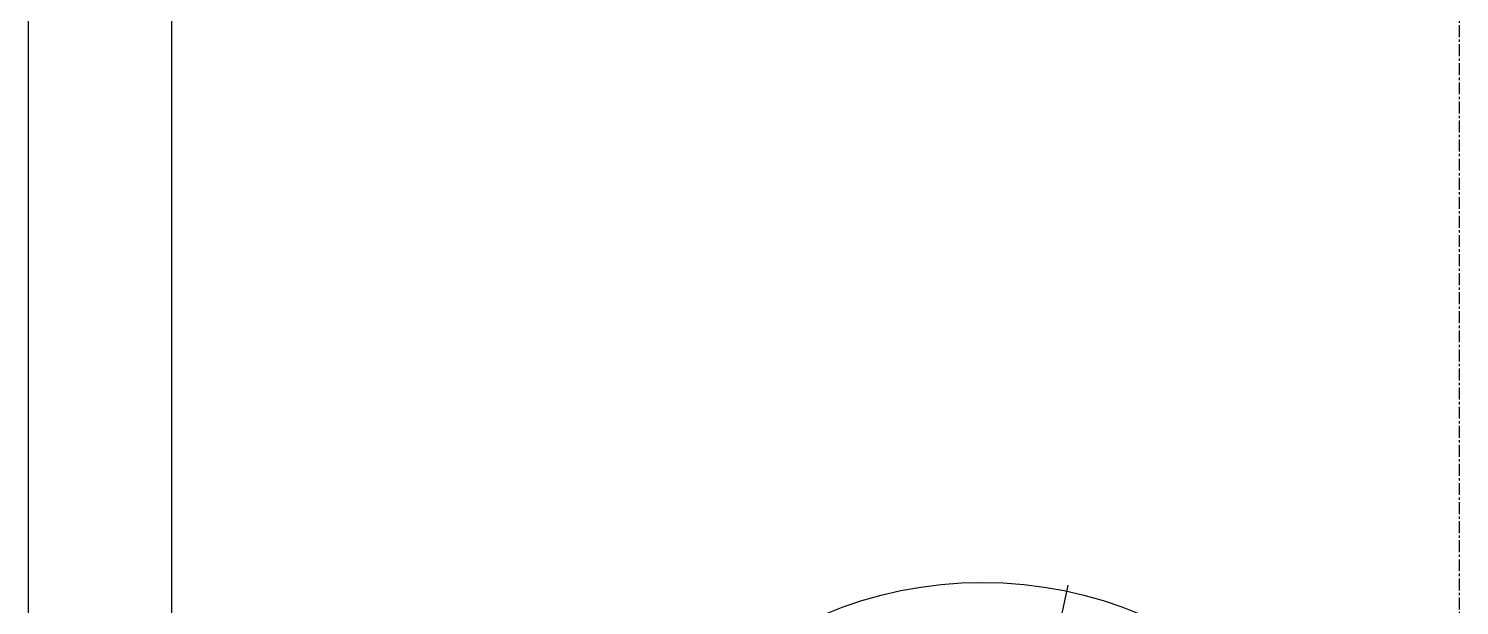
# Model space of a CAD drawing. Extents: x -668440 to 1010955, y -1678500 to 210463.
# Drawn here: x -558648 to -557148, y -1043612 to -1043008 of the extents above; entities that cross this region are included whole.
import ezdxf

# ---------------------------------------------------------------- set-up
doc = ezdxf.new("R2010")
doc.units = 0
doc.header["$MEASUREMENT"] = 0
doc.linetypes.add('CENTER', pattern=[2, 1.25, -0.25, 0.25, -0.25])
doc.layers.get('0').update_dxf_attribs({"color": 3, "linetype": 'CONTINUOUS'})
for name, color, linetype in [('100', 5, 'CENTER'), ('COL_H-300x300x10x15x13', 7, 'CONTINUOUS'), ('注記', 3, 'CONTINUOUS')]:
    doc.layers.add(name, color=color, linetype=linetype)

# ---------------------------------------------------------------- blocks, each defined once
blk = doc.blocks.new('tc02')
at = {"layer": '注記', "color": 4}
blk.add_line((-18602.46, 32824.25), (-18602.46, 32699.28), dxfattribs=at)
blk.add_circle((-18602.46, 32781.12), 42.5, dxfattribs=at)
blk = doc.blocks.new('剛接合部C1Y')
at = {"layer": '100'}
blk.add_line((-222784.62063, -411532.4084), (-222784.62063, -407799.07507), dxfattribs=at)
at = {"layer": 'COL_H-300x300x10x15x13'}
for p, q in [((-222934.62063, -409599.07507), (-222934.62063, -407799.07507)), ((-222919.62063, -409599.07507), (-222919.62063, -407799.07507))]:
    blk.add_line(p, q, dxfattribs=at)
at = {"rotation": 348.0238675557966}
blk.add_blockref('tc02', (-211439.27873, -444953.77087, 500), dxfattribs=at)

msp = doc.modelspace()

# ---------------------------------------------------------------- block references
at = {"xscale": 10, "yscale": 10, "zscale": 10}
msp.add_blockref('剛接合部C1Y', (1670698.6842, 3046247.35843, 5600), dxfattribs=at)

doc.saveas('drawing.dxf')
